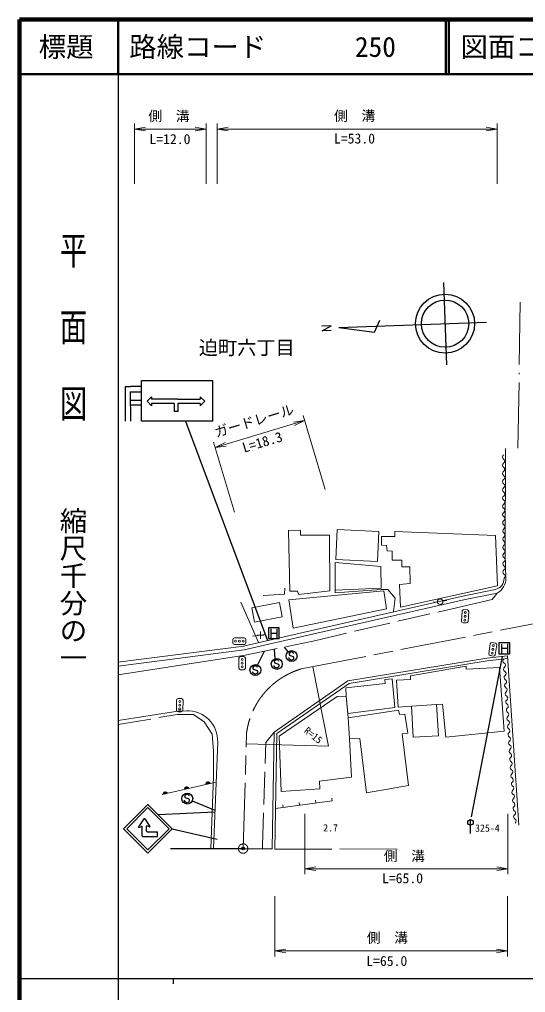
# Model space of a CAD drawing. Units: millimetres, scale not verified. Extents: x 40000 to 680000, y 20000 to 380000.
# Drawn here: x 40000 to 132246, y 202409 to 380000 of the extents above; entities that cross this region are included whole.
import ezdxf
from ezdxf.enums import TextEntityAlignment as Align

# ---------------------------------------------------------------- set-up
doc = ezdxf.new("R2010")
doc.units = ezdxf.units.MM
doc.header["$LTSCALE"] = 1000
doc.header["$PDMODE"] = 32
doc.header["$PDSIZE"] = 500
for name, pattern in [('CHAIN', [18.5, 12, -1.5, 3.5, -1.5]), ('DASHED', [7.5, 6, -1.5]), ('LONG_DASHED_DOTTED', [15.25, 12, -1.5, 0.25, -1.5])]:
    doc.linetypes.add(name, pattern=pattern)
for name, color, linetype, lineweight in [('M-BMK', 2, 'CHAIN', 13), ('M-BMK-OTRS', 5, 'Continuous', 25), ('M-BMK-SRVR', 3, 'Continuous', 25), ('M-STR-HTXT', 7, 'Continuous', 13), ('M-STR-STRC', 7, 'Continuous', 25), ('M-TTL', 2, 'Continuous', 140), ('M-TTL-BAND', 7, 'Continuous', 25), ('M-TTL-LINE', 7, 'Continuous', 50), ('M-WORK', 1, 'Continuous', 13)]:
    doc.layers.add(name, color=color, linetype=linetype, lineweight=lineweight)
for name, color, linetype in [('M-BMK-HTXT', 7, 'Continuous'), ('M-OTRS', 6, 'Continuous'), ('M-TTL-TXT', 7, 'Continuous')]:
    doc.layers.add(name, color=color, linetype=linetype)
doc.styles.add('@ＭＳ ゴシック', font='')
doc.styles.add('ＭＳ ゴシック', font='')
doc.styles.get('@ＭＳ ゴシック').set_extended_font_data('@MS Gothic')
doc.styles.get('ＭＳ ゴシック').set_extended_font_data('MS Gothic')

# ---------------------------------------------------------------- blocks, each defined once
blk = doc.blocks.new('plus')
at = {"color": 0, "linetype": 'Continuous', "lineweight": -2}
for p, q in [((-1.25, 0), (1.25, 0)), ((0, -1.25), (0, 1.25))]:
    blk.add_line(p, q, dxfattribs=at)
blk = doc.blocks.new('open_arrow')
at = {"color": 0, "linetype": 'Continuous', "lineweight": -2}
blk.add_lwpolyline([(7.5, 1.25), (0, 0), (7.5, -1.25)], dxfattribs=at)

msp = doc.modelspace()

# ---------------------------------------------------------------- linework, layer by layer
at = {"layer": 'M-BMK'}
for p, q in [((128316, 268656), (152436, 273343)), ((91350, 261467), (128316, 268656)), ((80767, 228678), (81402, 249764))]:
    msp.add_line(p, q, dxfattribs=at)
msp.add_circle((80767, 228678), 856, dxfattribs=at)
msp.add_arc((95390, 247952), 14106, 106.6455, 172.62083, dxfattribs=at)
at = {"layer": 'M-BMK-OTRS'}
for p, q in [((67519, 228683), (80767, 228678)), ((80767, 228678), (86067, 228609))]:
    msp.add_line(p, q, dxfattribs=at)
at = {"layer": 'M-BMK-SRVR'}
for p, q in [((117304, 332022), (117860, 316949)), ((104702, 322932), (105700, 325125)), ((96792, 324111), (95125, 324041)), ((95158, 323187), (96792, 324111)), ((96819, 323249), (95158, 323187)), ((98203, 323770), (125118, 324764)), ((98203, 323770), (104702, 322932))]:
    msp.add_line(p, q, dxfattribs=at)
for radius in [5387, 4309]:
    msp.add_circle((117582, 324485), radius, dxfattribs=at)
at = {"layer": 'M-OTRS'}
msp.add_point((80767, 228678), dxfattribs=at)
at = {"layer": 'M-STR-HTXT'}
for p, q in [((60973, 350000), (60973, 361000)), ((74004, 350000), (74004, 361000)), ((76010, 350000), (76010, 361000)), ((127049, 350000), (127049, 361000)), ((60973, 360000), (74004, 360000)), ((76010, 360000), (127049, 360000)), ((95737, 294220), (91695, 307737)), ((91982, 306779), (75667, 301901)), ((79207, 290062), (75381, 302859)), ((93462, 261877), (96326, 247348)), ((96326, 247348), (81343, 247804)), ((92000, 235000), (92000, 224000)), ((129007, 235000), (129007, 224000)), ((92000, 225000), (129007, 225000)), ((86567, 220000), (86567, 209000)), ((128974, 220000), (128974, 209000)), ((86567, 210000), (128974, 210000))]:
    msp.add_line(p, q, dxfattribs=at)
at = {"layer": 'M-STR-STRC'}
for p, q in [((59235, 312983), (59235, 306681)), ((60218, 312983), (59235, 312983)), ((62214, 313006), (60212, 313006)), ((62220, 306681), (62220, 314025)), ((75223, 314025), (62220, 314025)), ((75223, 306681), (75223, 314025)), ((60194, 312029), (60218, 306681)), ((60194, 312029), (62197, 312029)), ((63266, 310310), (64085, 311129)), ((64085, 311129), (64085, 310725)), ((72944, 311134), (72944, 310725)), ((73763, 310315), (72944, 311134)), ((62220, 310489), (60218, 310489)), ((60218, 309670), (62220, 309670)), ((64085, 309491), (63266, 310310)), ((68890, 310725), (64085, 310725)), ((68193, 309906), (64085, 309906)), ((64085, 309906), (64085, 309491)), ((68195, 309906), (68193, 308428)), ((68889, 309906), (68888, 308428)), ((72921, 309906), (68889, 309906)), ((68890, 310725), (72944, 310725)), ((72921, 309906), (72921, 309496)), ((72944, 309496), (73763, 310315)), ((68888, 308428), (68193, 308428)), ((75223, 306681), (62220, 306681)), ((70286, 306681), (85210, 266647)), ((87366, 268993), (85366, 268993)), ((85366, 268993), (85366, 266993)), ((85907, 267078), (85907, 268778)), ((86898, 268789), (86898, 267084)), ((87366, 266993), (87366, 268993)), ((85366, 266993), (87366, 266993)), ((85907, 267993), (86898, 267993)), ((83414, 262177), (84659, 264708)), ((86587, 263333), (86488, 265086)), ((88997, 264610), (88284, 265458)), ((129405, 266234), (127405, 266234)), ((127405, 266234), (127405, 264234)), ((127945, 264319), (127945, 266018)), ((127945, 265234), (128936, 265234)), ((128936, 266029), (128936, 264324)), ((129405, 264234), (129405, 266234)), ((86451, 262872), (86435, 262759)), ((86579, 263011), (86451, 262872)), ((86710, 263104), (86579, 263011)), ((86876, 263137), (86710, 263104)), ((86992, 263121), (86876, 263137)), ((87136, 263048), (86992, 263121)), ((87246, 262974), (87136, 263048)), ((87281, 262862), (87246, 262974)), ((89134, 263415), (89095, 263525)), ((89148, 264303), (89132, 264189)), ((89132, 264189), (89218, 264007)), ((89218, 263237), (89134, 263415)), ((89276, 264442), (89148, 264303)), ((89218, 264007), (89369, 263934)), ((89322, 263163), (89218, 263237)), ((89408, 264535), (89276, 264442)), ((89468, 263088), (89322, 263163)), ((89369, 263934), (89901, 263745)), ((89574, 264568), (89408, 264535)), ((89588, 263071), (89468, 263088)), ((89689, 264552), (89574, 264568)), ((89756, 263100), (89588, 263071)), ((89834, 264479), (89689, 264552)), ((89880, 263196), (89756, 263100)), ((89944, 264405), (89834, 264479)), ((89951, 263345), (89880, 263196)), ((89901, 263745), (89981, 263573)), ((89978, 264293), (89944, 264405)), ((89981, 263573), (89951, 263345)), ((122381, 234470), (128025, 263746)), ((127405, 264234), (129405, 264234)), ((82557, 261746), (82541, 261633)), ((82541, 261633), (82627, 261451)), ((82686, 261885), (82557, 261746)), ((82627, 261451), (82778, 261377)), ((82817, 261978), (82686, 261885)), ((82778, 261377), (83310, 261189)), ((82983, 262011), (82817, 261978)), ((83099, 261995), (82983, 262011)), ((83243, 261923), (83099, 261995)), ((83353, 261848), (83243, 261923)), ((83310, 261189), (83390, 261016)), ((83387, 261737), (83353, 261848)), ((86437, 261984), (86398, 262094)), ((86435, 262759), (86520, 262576)), ((86521, 261806), (86437, 261984)), ((86520, 262576), (86671, 262503)), ((86624, 261733), (86521, 261806)), ((86771, 261658), (86624, 261733)), ((86671, 262503), (87204, 262315)), ((86891, 261641), (86771, 261658)), ((87058, 261669), (86891, 261641)), ((87183, 261765), (87058, 261669)), ((87254, 261914), (87183, 261765)), ((87204, 262315), (87284, 262142)), ((87284, 262142), (87254, 261914)), ((82544, 260858), (82505, 260968)), ((82628, 260680), (82544, 260858)), ((82731, 260607), (82628, 260680)), ((82877, 260532), (82731, 260607)), ((82997, 260515), (82877, 260532)), ((83165, 260544), (82997, 260515)), ((83290, 260640), (83165, 260544)), ((83361, 260789), (83290, 260640)), ((83390, 261016), (83361, 260789)), ((70125, 238292), (70109, 238179)), ((70109, 238179), (70195, 237996)), ((70254, 238431), (70125, 238292)), ((70195, 237996), (70346, 237923)), ((70385, 238524), (70254, 238431)), ((70551, 238557), (70385, 238524)), ((70666, 238541), (70551, 238557)), ((70811, 238468), (70666, 238541)), ((70921, 238394), (70811, 238468)), ((70955, 238282), (70921, 238394)), ((70111, 237404), (70072, 237514)), ((70195, 237226), (70111, 237404)), ((70299, 237153), (70195, 237226)), ((70445, 237077), (70299, 237153)), ((70346, 237923), (70878, 237734)), ((70565, 237061), (70445, 237077)), ((70733, 237089), (70565, 237061)), ((70858, 237185), (70733, 237089)), ((70928, 237334), (70858, 237185)), ((70878, 237734), (70958, 237562)), ((70958, 237562), (70928, 237334)), ((71481, 237367), (75637, 235705)), ((65269, 234877), (75625, 235405)), ((62688, 234082), (61695, 232638)), ((61763, 232546), (62273, 232711)), ((62352, 230991), (62352, 232654)), ((62821, 234082), (63752, 232728)), ((63157, 231863), (63157, 232749)), ((63681, 232637), (63239, 232805)), ((122214, 231460), (122214, 233960)), ((62452, 230890), (65170, 230890)), ((63258, 231763), (65170, 231763)), ((65170, 230890), (65170, 231763)), ((67856, 232290), (76033, 230386))]:
    msp.add_line(p, q, dxfattribs=at)
for points in [[(67856, 232290), (63401, 236745), (58946, 232290), (63401, 227835)], [(67262, 232290), (63401, 236151), (59540, 232290), (63401, 228429)]]:
    msp.add_lwpolyline(points, close=True, dxfattribs=at)
for centre, radius in [((89605, 263817), 1000), ((86908, 262386), 1000), ((83015, 261260), 1000), ((70583, 237806), 1000), ((122214, 233460), 500)]:
    msp.add_circle(centre, radius, dxfattribs=at)
for centre, radius, start, end in [((62291, 232654), 60.4, 0, 107.96304), ((62754, 234037), 80.5, 34.50852, 145.49148), ((63217, 232749), 60.4, 69.14554, 180), ((63702, 232693), 60.4, 249.14554, 34.50852), ((61745, 232603), 60.4, 145.49148, 287.96304), ((62452, 230991), 101, 180, 270), ((63258, 231863), 101, 180, 270)]:
    msp.add_arc(centre, radius, start, end, dxfattribs=at)
at = {"layer": 'M-TTL'}
for p, q in [((40000, 380000), (40000, 20000)), ((680000, 380000), (40000, 380000))]:
    msp.add_line(p, q, dxfattribs=at)
at = {"layer": 'M-TTL-BAND'}
for p, q in [((58000, 370000), (58000, 20000)), ((40000, 205000), (579000, 205000)), ((68000, 205000), (68000, 204000))]:
    msp.add_line(p, q, dxfattribs=at)
at = {"layer": 'M-TTL-LINE'}
for p, q in [((58000, 380000), (58000, 370000)), ((117750, 380000), (117750, 370000)), ((118250, 380000), (118250, 370000)), ((40000, 370000), (680000, 370000))]:
    msp.add_line(p, q, dxfattribs=at)
at = {"layer": 'M-WORK', "linetype": 'LONG_DASHED_DOTTED'}
msp.add_line((130870, 301764), (131293, 328414), dxfattribs=at)
at = {"layer": 'M-WORK'}
for p, q in [((128615, 301705), (128545, 282411)), ((89040, 286718), (91221, 286765)), ((89274, 275648), (89040, 286718)), ((91221, 286765), (91221, 285897)), ((108436, 285639), (108413, 286578)), ((108413, 286578), (126754, 285827)), ((91221, 285897), (96521, 285897)), ((96521, 285897), (96568, 275742)), ((105974, 284044), (105997, 285663)), ((105997, 285663), (108436, 285639)), ((126754, 285827), (127153, 276633)), ((106935, 284021), (105974, 284044)), ((107029, 283036), (106935, 284021)), ((107944, 282942), (107029, 283036)), ((107944, 281347), (107944, 282942)), ((128545, 282411), (128665, 278060)), ((97553, 280902), (105856, 280151)), ((97553, 275859), (97553, 280902)), ((109703, 281300), (107944, 281347)), ((109703, 280104), (109703, 281300)), ((105856, 280151), (105950, 276234)), ((111180, 280104), (109703, 280104)), ((111204, 277032), (111180, 280104)), ((88312, 275085), (88359, 276187)), ((89086, 274053), (106396, 275742)), ((90658, 275648), (89274, 275648)), ((90939, 275061), (90658, 275648)), ((96568, 275742), (90939, 275061)), ((97542, 275359), (105923, 275953)), ((97553, 275859), (97542, 275359)), ((105950, 276234), (97553, 275859)), ((105923, 275953), (107142, 275953)), ((106396, 275742), (106935, 272411)), ((107142, 275953), (108503, 274389)), ((109304, 276867), (111204, 277032)), ((109445, 272739), (109304, 276867)), ((127153, 276633), (109445, 272739)), ((121078, 274808), (126762, 275980)), ((121233, 274126), (127049, 275298)), ((83594, 266275), (80374, 273641)), ((84419, 274897), (88312, 275085)), ((89884, 268893), (89086, 274053)), ((94059, 268687), (121078, 274808)), ((94213, 268004), (121233, 274126)), ((108503, 274389), (108190, 271934)), ((116193, 273730), (115465, 273630)), ((117181, 273858), (117918, 273945)), ((106935, 272411), (89884, 268893)), ((120692, 272006), (120573, 270210)), ((121610, 272246), (121011, 272286)), ((121771, 270131), (121889, 271927)), ((80828, 265637), (94056, 268686)), ((120853, 269891), (121451, 269852)), ((78881, 266840), (78881, 266240)), ((80981, 267140), (79181, 267140)), ((80985, 264955), (94213, 268004)), ((81281, 266240), (81281, 266840)), ((82477, 267478), (84916, 267749)), ((57911, 262694), (80896, 265649)), ((58000, 262000), (80985, 264955)), ((79181, 265940), (80981, 265940)), ((125814, 266024), (125551, 264243)), ((126748, 266190), (126155, 266277)), ((126739, 264068), (127001, 265849)), ((58000, 260389), (81127, 263978)), ((79997, 263422), (79997, 261622)), ((80897, 263722), (80297, 263722)), ((81197, 261622), (81197, 263422)), ((99879, 259313), (125175, 263429)), ((100072, 258838), (125243, 262934)), ((125175, 263429), (128974, 263851)), ((125243, 262934), (129030, 263354)), ((125804, 263903), (126398, 263815)), ((128974, 263851), (131015, 232962)), ((80297, 261322), (80897, 261322)), ((111274, 260221), (121410, 261949)), ((121410, 261949), (121445, 261421)), ((121445, 261421), (127496, 261702)), ((127496, 261702), (128376, 250092)), ((86405, 249919), (99879, 259313)), ((107943, 259633), (106630, 259516)), ((106630, 259516), (106677, 258836)), ((108412, 254426), (107943, 259633)), ((108725, 259392), (111305, 259517)), ((109020, 254479), (108725, 259392)), ((111305, 259517), (111274, 260221)), ((86901, 249656), (100072, 258838)), ((106677, 258836), (99489, 258025)), ((99489, 258025), (99523, 256490)), ((68616, 255755), (68604, 253955)), ((69517, 256049), (68917, 256053)), ((69804, 253947), (69815, 255747)), ((87350, 249219), (97928, 256420)), ((97928, 256420), (99523, 256490)), ((99523, 256490), (99910, 252550)), ((99523, 256490), (99830, 253364)), ((99830, 253364), (108412, 254426)), ((111448, 254657), (109020, 254479)), ((116039, 254998), (111448, 254657)), ((117131, 255065), (116039, 254998)), ((117751, 249002), (117131, 255065)), ((68846, 253770), (58000, 252081)), ((70421, 253828), (68846, 253770)), ((68902, 253653), (69502, 253649)), ((99910, 252550), (109110, 253940)), ((100174, 248698), (99910, 252550)), ((109110, 253940), (109251, 253142)), ((109251, 253142), (110236, 253236)), ((110236, 253236), (110799, 249741)), ((86067, 228609), (86405, 249919)), ((86567, 228601), (86901, 249656)), ((87720, 239093), (87350, 249219)), ((102021, 248750), (100174, 248698)), ((100174, 248698), (100543, 241732)), ((103288, 238882), (102021, 248750)), ((110799, 249741), (109790, 249601)), ((109790, 249601), (110940, 240201)), ((128376, 250092), (117751, 249002)), ((75358, 228680), (76129, 248106)), ((75355, 241843), (74900, 228680)), ((100543, 241732), (94686, 240993)), ((94686, 240993), (94739, 239568)), ((110940, 240201), (103288, 238882)), ((94739, 239568), (87720, 239093)), ((97003, 237409), (86685, 236005)), ((88085, 236195), (88017, 236691)), ((91057, 236600), (90990, 237095)), ((94030, 237004), (93963, 237500)), ((97003, 237409), (96935, 237904)), ((86567, 228601), (96968, 228584)), ((98411, 228654), (108825, 228584))]:
    msp.add_line(p, q, dxfattribs=at)
for points in [[(97926, 286894), (105490, 286542), (105236, 281077), (97672, 281428)], [(82329, 272646), (87371, 273607), (87870, 270991), (82828, 270029)], [(111448, 254657), (111773, 248989), (116383, 249252), (116039, 254998)]]:
    msp.add_lwpolyline(points, close=True, dxfattribs=at)
at = {"layer": 'M-WORK', "linetype": 'DASHED'}
for points in [[(81127, 263978), (93791, 266597), (101648, 268496), (120693, 272859), (126182, 274149), (127049, 275298)], [(58000, 251342), (68741, 253137), (71731, 253137), (73666, 251800), (75108, 249548), (75390, 246452), (75355, 241843)], [(84273, 228632), (84273, 229213), (84907, 248035), (86405, 249919)]]:
    msp.add_lwpolyline(points, dxfattribs=at)
at = {"layer": 'M-WORK'}
msp.add_lwpolyline([(75837, 240756), (75315, 240683), (65996, 238536)], dxfattribs=at)
for centre, radius in [((116692, 273753), 500), ((121277, 271757), 180), ((121186, 270380), 180), ((121231, 271069), 180), ((79391, 266540), 180), ((80081, 266540), 180), ((80771, 266540), 180), ((126276, 265046), 180), ((126377, 265729), 180), ((80597, 263212), 180), ((126176, 264363), 180), ((80597, 262522), 180), ((80597, 261832), 180), ((69205, 254161), 180), ((69210, 254851), 180), ((69214, 255541), 180)]:
    msp.add_circle(centre, radius, dxfattribs=at)
for centre, radius, start, end in [((128486, 300155), 452, 124.09019, 236.38013), ((128493, 298655), 452, 124.09019, 236.38013), ((127986, 299403), 452, 304.09019, 56.38013), ((128499, 297155), 452, 124.09019, 236.38013), ((127993, 297903), 452, 304.09019, 56.38013), ((127999, 296403), 452, 304.09019, 56.38013), ((128505, 295655), 452, 124.09019, 236.38013), ((128005, 294903), 452, 304.09019, 56.38013), ((128511, 294155), 452, 124.09019, 236.38013), ((128517, 292655), 452, 124.09019, 236.38013), ((128011, 293403), 452, 304.09019, 56.38013), ((128523, 291155), 452, 124.09019, 236.38013), ((128017, 291903), 452, 304.09019, 56.38013), ((128529, 289655), 452, 124.09019, 236.38013), ((128023, 290403), 452, 304.09019, 56.38013), ((128536, 288155), 452, 124.09019, 236.38013), ((128029, 288903), 452, 304.09019, 56.38013), ((128036, 287403), 452, 304.09019, 56.38013), ((128542, 286655), 452, 124.09019, 236.38013), ((128042, 285903), 452, 304.09019, 56.38013), ((128548, 285155), 452, 124.09019, 236.38013), ((128048, 284403), 452, 304.09019, 56.38013), ((128554, 283655), 452, 124.09019, 236.38013), ((128560, 282155), 452, 124.09019, 236.38013), ((128054, 282903), 452, 304.09019, 56.38013), ((128566, 280655), 452, 124.09019, 236.38013), ((128060, 281403), 452, 304.09019, 56.38013), ((128573, 279155), 452, 124.09019, 236.38013), ((128066, 279903), 452, 304.09019, 56.38013), ((126365, 277904), 1964, 281.65209, 3.63467), ((125638, 277977), 3028, 297.78473, 1.56971), ((128073, 278403), 452, 304.09019, 56.38013), ((120991, 271986), 300, 86.21932, 176.21932), ((121590, 271947), 300, 356.21932, 86.21932), ((120872, 270190), 300, 176.21932, 266.21932), ((121471, 270151), 300, 266.21932, 356.21932), ((79181, 266840), 300, 90, 180), ((80981, 266840), 300, 360, 90), ((79181, 266240), 300, 180, 270), ((80981, 266240), 300, 270, 360), ((126111, 265980), 300, 81.61279, 171.61279), ((126704, 265893), 300, 351.61279, 81.61279), ((80297, 263422), 300, 90, 180), ((80897, 263422), 300, 360, 90), ((125848, 264199), 300, 171.61279, 261.61279), ((126442, 264112), 300, 261.61279, 351.61279), ((128586, 262917), 452, 127.77008, 240.06003), ((80297, 261622), 300, 180, 270), ((80897, 261622), 300, 270, 360), ((128689, 261421), 452, 127.77008, 240.06003), ((128136, 262135), 452, 307.77008, 60.06003), ((128791, 259924), 452, 127.77008, 240.06003), ((128238, 260638), 452, 307.77008, 60.06003), ((128340, 259142), 452, 307.77008, 60.06003), ((128894, 258428), 452, 127.77008, 240.06003), ((128443, 257645), 452, 307.77008, 60.06003), ((68915, 255753), 300, 89.62183, 179.62183), ((69515, 255749), 300, 359.62183, 89.62183), ((128996, 256931), 452, 127.77008, 240.06003), ((129098, 255435), 452, 127.77008, 240.06003), ((128545, 256149), 452, 307.77008, 60.06003), ((129201, 253938), 452, 127.77008, 240.06003), ((128648, 254652), 452, 307.77008, 60.06003), ((68904, 253953), 300, 179.62183, 269.62183), ((69504, 253949), 300, 269.62183, 359.62183), ((70625, 248324), 5508, 357.72768, 92.1211), ((129303, 252442), 452, 127.77008, 240.06003), ((128750, 253156), 452, 307.77008, 60.06003), ((129406, 250945), 452, 127.77008, 240.06003), ((128853, 251659), 452, 307.77008, 60.06003), ((128955, 250163), 452, 307.77008, 60.06003), ((129508, 249449), 452, 127.77008, 240.06003), ((129057, 248666), 452, 307.77008, 60.06003), ((129611, 247952), 452, 127.77008, 240.06003), ((129160, 247170), 452, 307.77008, 60.06003), ((129713, 246456), 452, 127.77008, 240.06003), ((129815, 244959), 452, 127.77008, 240.06003), ((129262, 245673), 452, 307.77008, 60.06003), ((129918, 243463), 452, 127.77008, 240.06003), ((129365, 244177), 452, 307.77008, 60.06003), ((130020, 241966), 452, 127.77008, 240.06003), ((129467, 242680), 452, 307.77008, 60.06003), ((129569, 241184), 452, 307.77008, 60.06003), ((70469, 239566), 400, 12.97065, 192.97065), ((70469, 239566), 320, 12.97065, 192.97065), ((70469, 239566), 240, 12.97065, 192.97065), ((74367, 240464), 400, 12.97065, 192.97065), ((74367, 240464), 320, 12.97065, 192.97065), ((74367, 240464), 240, 12.97065, 192.97065), ((74367, 240464), 160, 12.97065, 192.97065), ((74367, 240464), 100, 12.97065, 192.97065), ((130123, 240470), 452, 127.77008, 240.06003), ((129672, 239687), 452, 307.77008, 60.06003), ((66571, 238669), 400, 12.97065, 192.97065), ((66571, 238669), 320, 12.97065, 192.97065), ((66571, 238669), 240, 12.97065, 192.97065), ((66571, 238669), 160, 12.97065, 192.97065), ((66571, 238669), 100, 12.97065, 192.97065), ((70469, 239566), 160, 12.97065, 192.97065), ((70469, 239566), 100, 12.97065, 192.97065), ((130225, 238973), 452, 127.77008, 240.06003), ((129774, 238191), 452, 307.77008, 60.06003), ((130327, 237477), 452, 127.77008, 240.06003), ((130430, 235980), 452, 127.77008, 240.06003), ((129877, 236694), 452, 307.77008, 60.06003), ((130532, 234484), 452, 127.77008, 240.06003), ((129979, 235198), 452, 307.77008, 60.06003), ((130082, 233701), 452, 307.77008, 60.06003)]:
    msp.add_arc(centre, radius, start, end, dxfattribs=at)

# ---------------------------------------------------------------- block references
at = {"layer": 'M-STR-HTXT', "xscale": 267, "yscale": 267}
for p in [(60973, 360000), (76010, 360000), (92000, 225000), (86567, 210000)]:
    msp.add_blockref('open_arrow', p, dxfattribs=at)
for p, rotation in [((74004, 360000), 180), ((127049, 360000), 180), ((91982, 306779), 196.6), ((75667, 301901), 16.6), ((129007, 225000), 180), ((128974, 210000), 180)]:
    msp.add_blockref('open_arrow', p, dxfattribs=dict(at, rotation=rotation))
at = {"layer": 'M-WORK', "xscale": 520, "yscale": 520}
msp.add_blockref('plus', (83951, 267642), dxfattribs=at)

# ---------------------------------------------------------------- texts
at = {"layer": 'M-BMK-HTXT', "style": 'ＭＳ ゴシック'}
msp.add_text('迫町六丁目', height=2566, dxfattribs=at).set_placement((72687, 318049), align=Align.BOTTOM_LEFT)
at = {"layer": 'M-STR-HTXT', "style": 'ＭＳ ゴシック'}
for p in [(63500, 360905), (97344, 360937), (106406, 225859), (103312, 210945)]:
    msp.add_text('側\u3000溝', height=1833, dxfattribs=at).set_placement(p, align=Align.BOTTOM_LEFT)
for s, p in [('L=12.0', (67428, 356700)), ('L=53.0', (101070, 356810)), ('L=65.0', (109824, 221806)), ('L=65.0', (106955, 206713))]:
    msp.add_text(s, height=1833, dxfattribs=at).set_placement(p, align=Align.BOTTOM_CENTER)
for s, height, rotation, p in [('ガードレール', 1833, 16.903, (76024, 303173)), ('R=15', 1320, 321.072, (91508, 249672))]:
    msp.add_text(s, height=height, rotation=rotation, dxfattribs=at).set_placement(p, align=Align.BOTTOM_LEFT)
msp.add_text('L=18.3', height=1833, rotation=16.647, dxfattribs=at).set_placement((84684, 301465), align=Align.BOTTOM_CENTER)
at = {"layer": 'M-STR-STRC', "style": 'ＭＳ ゴシック'}
msp.add_text('325-4', height=1320, dxfattribs=at).set_placement((123048, 231369), align=Align.BOTTOM_LEFT)
at = {"layer": 'M-TTL-BAND', "style": '@ＭＳ ゴシック', "width": 1.4}
msp.add_text('平  面  図', height=3666, rotation=270, dxfattribs=at).set_placement((49777, 306475), align=Align.MIDDLE_RIGHT)
at = {"layer": 'M-TTL-BAND', "style": '@ＭＳ ゴシック'}
msp.add_text('縮尺千分の一', height=3666, rotation=270, dxfattribs=at).set_placement((49777, 261030), align=Align.MIDDLE_RIGHT)
at = {"layer": 'M-TTL-TXT', "style": 'ＭＳ ゴシック'}
msp.add_text('標題', height=3666, dxfattribs=at).set_placement((48500, 375000), align=Align.MIDDLE_CENTER)
for s, p in [('路線コード', (60000, 375000)), ('250', (101142, 375000)), ('図面コード', (120380, 375000))]:
    msp.add_text(s, height=3666, dxfattribs=at).set_placement(p, align=Align.MIDDLE_LEFT)
at = {"layer": 'M-WORK', "style": 'ＭＳ ゴシック'}
msp.add_text('2.7', height=1320, dxfattribs=at).set_placement((95356, 231409), align=Align.BOTTOM_LEFT)

doc.saveas('drawing.dxf')
